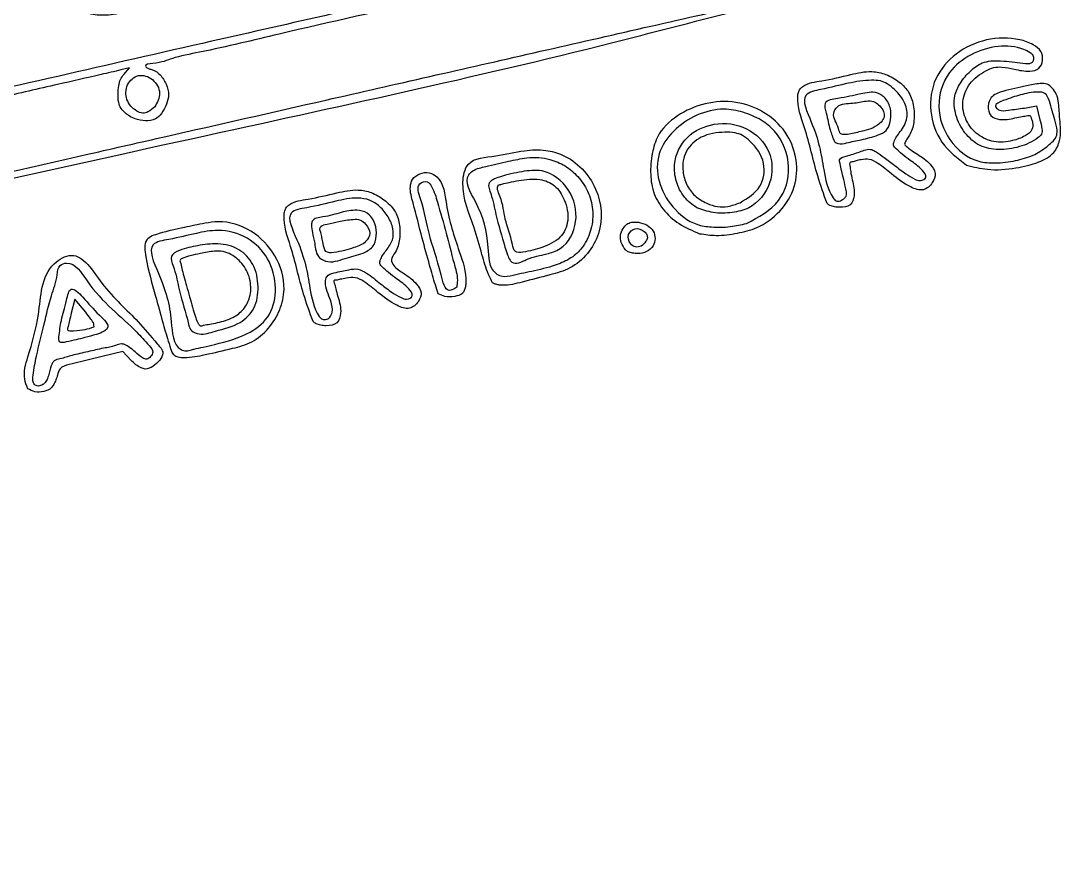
# Model space of a CAD drawing. Extents: x 2 to 748, y 2 to 398.
# Drawn here: x 354.41 to 375.02, y 200.01 to 216.62 of the extents above; entities that cross this region are included whole.
import ezdxf

# ---------------------------------------------------------------- set-up
doc = ezdxf.new("R2010")
doc.units = 0
doc.layers.add('Capa_1', color=7, linetype='CONTINUOUS')

msp = doc.modelspace()

# ---------------------------------------------------------------- linework, layer by layer
at = {"layer": 'Capa_1', "color": 7}
for p, q in [((356.568954, 215.68884), (356.397475, 215.646851)), ((356.454625, 215.559957), (356.568954, 215.68884)), ((374.295642, 214.892697), (374.530874, 214.936057)), ((374.530874, 214.936057), (374.599652, 214.662903)), ((357.069136, 214.917594), (357.069136, 214.917594)), ((371.013764, 214.420604), (371.013764, 214.420604)), ((370.52679, 214.228388), (370.52679, 214.228388)), ((374.462209, 213.957652), (374.462209, 213.95766)), ((373.14584, 213.762577), (373.14584, 213.762577)), ((370.712407, 213.095728), (370.712407, 213.095726)), ((367.800326, 212.91779), (367.800326, 212.917906)), ((368.658253, 213.0202), (368.658253, 213.020211)), ((370.383506, 213.0015), (370.383618, 213.0015)), ((368.787398, 212.609381), (368.787398, 212.609389)), ((366.793808, 212.255245), (366.793808, 212.255245)), ((367.858012, 212.40633), (367.858012, 212.40633)), ((360.23581, 212.221429), (360.23581, 212.221429)), ((361.012712, 212.131386), (361.012712, 212.131386)), ((364.003703, 212.141981), (364.003703, 212.141981)), ((364.735138, 212.134784), (364.735138, 212.134784)), ((366.388142, 212.084831), (366.388057, 212.084831)), ((364.588044, 211.67045), (364.588044, 211.67045)), ((363.753964, 211.43362), (363.753964, 211.433612)), ((362.682282, 211.217932), (362.682282, 211.217929)), ((363.048381, 211.345838), (363.048381, 211.345838)), ((355.486547, 211.1124), (355.414354, 210.834076)), ((355.699766, 210.852177), (355.486547, 211.1124)), ((357.715933, 210.712946), (357.715933, 210.712946)), ((358.307245, 210.645729), (358.307245, 210.645732)), ((360.202649, 210.665318), (360.202678, 210.665318)), ((360.535643, 210.750854), (360.535643, 210.750868)), ((355.863991, 210.561649), (355.863991, 210.561649)), ((355.168482, 210.358692), (355.168482, 210.358689)), ((358.255231, 210.21547), (358.255231, 210.215481)), ((356.435716, 210.071635), (355.805768, 209.923926)), ((356.596724, 209.899271), (356.435716, 210.071635)), ((357.397276, 210.084166), (357.397276, 210.084166)), ((354.847878, 209.418034), (354.847878, 209.418034)), ((354.551149, 209.338199), (354.551149, 209.338208))]:
    msp.add_line(p, q, dxfattribs=at)
for points, knots in [([(291.393993, 213.325246), (291.319958, 213.374065), (291.173034, 213.470948), (291.084428, 213.783006), (291.106846, 214.11133), (291.101702, 214.415528), (291.167112, 214.64847), (291.385542, 214.826698), (292.609002, 215.265297), (297.039169, 216.051388), (302.559171, 217.44339), (308.852145, 218.84345), (313.823737, 219.973189), (319.287736, 221.20704), (324.645065, 222.418906), (329.322814, 223.47636), (333.061024, 224.321252), (336.012049, 224.988067), (338.498581, 225.550157), (341.01151, 226.11853), (344.024157, 226.799866), (347.901627, 227.676495), (352.527742, 228.722091), (357.348652, 229.812332), (361.769634, 230.810023), (365.558048, 231.671246), (368.257157, 232.269772), (369.973149, 232.659348), (370.794278, 232.771473), (371.167401, 232.762443), (371.388311, 232.73862), (371.615915, 232.543323), (371.781474, 232.136893), (371.740706, 231.571922), (371.272791, 231.037761), (369.997351, 230.959194), (368.067746, 230.350698), (364.9635, 229.718347), (360.89543, 228.76885), (356.084388, 227.691724), (350.986473, 226.536297), (346.011752, 225.412718), (341.553225, 224.404753), (337.61361, 223.514263), (333.807498, 222.653895), (329.720432, 221.730065), (325.451621, 220.765252), (321.57643, 219.889189), (318.584939, 219.212707), (316.507248, 218.742331), (314.901952, 218.378413), (313.225184, 217.99915), (311.006229, 217.497327), (308.025103, 216.824571), (304.227279, 215.960981), (300.053552, 215.039176), (296.280801, 214.119501), (293.576588, 213.683715), (292.172168, 213.178677), (291.665165, 213.225435), (291.522374, 213.26163), (291.435042, 213.304905), (291.393993, 213.325246)], [0, 0, 0, 0, 0.257859, 0.511725, 0.918801, 1.249313, 1.424874, 1.619129, 2.061692, 5.313226, 15.071563, 19.155289, 24.650446, 30.367365, 35.959778, 41.128565, 44.754704, 47.457281, 50.204835, 52.402521, 55.186495, 59.471026, 64.328527, 69.414851, 74.299224, 77.924196, 81.072232, 82.58768, 83.21221, 83.54037, 83.718022, 83.855842, 84.413577, 84.96588, 85.475411, 86.3885, 88.599014, 91.628606, 95.840844, 101.151712, 106.41145, 111.524621, 116.45124, 120.124721, 123.641602, 128.157677, 132.695245, 136.771056, 140.076624, 141.896322, 143.161868, 145.014707, 147.053713, 149.986768, 154.183466, 158.735253, 162.820977, 165.795873, 167.016083, 167.162887, 167.317521, 167.454667, 167.454667, 167.454667, 167.454667]), ([(300.693413, 215.328673), (302.138607, 215.655599), (304.689289, 216.232603), (307.766467, 216.928499), (309.682136, 217.361343), (310.961297, 217.649753), (312.266453, 217.944951), (313.840598, 218.301148), (315.414738, 218.657398), (316.719905, 218.952624), (319.224056, 219.517735), (324.968147, 220.815742), (335.209598, 223.131019), (344.354782, 225.199339), (350.547586, 226.599404), (352.653037, 227.075165), (355.380149, 227.691004), (358.507341, 228.397714), (361.708508, 229.121686), (363.924807, 229.625186), (365.439973, 229.968655), (366.707505, 230.253599), (368.165195, 230.585464), (369.53967, 230.88243), (370.533935, 231.162957), (371.132052, 231.258972), (371.362846, 231.408517), (371.468649, 231.535662), (371.542794, 231.700155), (371.618597, 231.861779), (371.620545, 232.050433), (371.539866, 232.248665), (371.419409, 232.473915), (371.216073, 232.651133), (370.953874, 232.732577), (370.574275, 232.615732), (369.993395, 232.517371), (368.850498, 232.248182), (366.719326, 231.774117), (363.385203, 231.015482), (359.164164, 230.062265), (354.77845, 229.069775), (350.986751, 228.212579), (347.830247, 227.499541), (344.816732, 226.819421), (340.729737, 225.894885), (337.122026, 225.077982), (334.305376, 224.441095), (333.11453, 224.172312), (331.917135, 223.902961), (330.579145, 223.601791), (328.740515, 223.18471), (326.830649, 222.749551), (324.708775, 222.269223), (322.565199, 221.785296), (320.481843, 221.316207), (318.494008, 220.867594), (316.588645, 220.436792), (314.356234, 219.931638), (312.127245, 219.427174), (310.231401, 218.998318), (307.868487, 218.464593), (304.608796, 217.728215), (300.807326, 216.868916), (298.003211, 216.233226), (296.457802, 215.883847), (295.573157, 215.682298), (294.159183, 215.377799), (292.842412, 214.993833), (291.598984, 214.850425), (291.260189, 214.486106), (291.151751, 214.236962), (291.147963, 213.985633), (291.233365, 213.727595), (291.419519, 213.483838), (291.740918, 213.355305), (292.404782, 213.414089), (293.951538, 213.851589), (296.835667, 214.435075), (299.278738, 215.001011), (300.693215, 215.328673)], [0, 0, 0, 0, 4.445131, 7.845396, 9.464652, 10.337013, 11.77921, 13.479022, 15.178841, 16.621056, 17.493443, 22.880209, 34.287824, 48.993132, 51.008684, 53.335107, 55.468736, 59.396031, 62.953251, 65.314816, 66.214258, 67.61422, 69.211625, 70.702289, 71.822537, 72.330317, 72.482634, 72.636975, 72.818637, 73.023819, 73.164726, 73.369923, 73.658118, 73.925033, 74.159235, 74.445183, 75.085286, 75.941145, 77.95803, 81.641908, 86.195236, 90.941533, 95.131306, 97.85749, 100.649631, 104.39924, 110.428273, 111.746756, 113.062512, 114.090681, 115.428704, 117.176911, 119.746706, 121.305144, 123.703593, 126.339272, 127.711681, 129.817078, 132.199646, 134.578235, 136.67316, 138.030882, 141.845555, 146.69874, 149.722621, 150.472161, 151.451044, 152.447346, 154.794772, 155.668375, 155.993962, 156.236726, 156.46893, 156.730153, 157.041558, 157.356814, 157.720199, 159.013883, 162.181941, 166.538514, 166.538514, 166.538514, 166.538514]), ([(347.994704, 215.035549), (347.88928, 215.111637), (347.689044, 215.256154), (347.489983, 215.571117), (347.349152, 216.643094), (348.371694, 218.955233), (349.240268, 221.81609), (349.405976, 224.462147), (350.268362, 225.256403), (350.750828, 225.375971), (351.865444, 225.081307), (353.025047, 222.692995), (354.93264, 220.488542), (356.813328, 218.786025), (357.087314, 217.661102), (356.931164, 217.213581), (356.668045, 216.93767), (356.427983, 216.789087), (356.242989, 216.732858), (356.010829, 216.725108), (355.700157, 216.746828), (355.342536, 217.061665), (355.04067, 217.448769), (354.748944, 217.78), (354.572975, 217.992607), (354.001627, 218.12724), (352.759116, 217.588208), (351.436513, 217.118975), (349.840652, 217.297543), (349.675234, 216.772281), (349.60522, 216.523472), (349.492315, 216.0923), (349.376588, 215.615679), (349.09918, 215.159781), (348.722081, 215.019284), (348.425907, 214.935234), (348.177471, 214.930092), (348.055983, 215.000185), (347.994704, 215.035541)], [0, 0, 0, 0, 0.387838, 0.736639, 1.080154, 3.579502, 7.953231, 10.411164, 10.883458, 11.365996, 11.834021, 14.224407, 18.514991, 21.007701, 21.439767, 21.887498, 22.361354, 22.557908, 22.729482, 22.93336, 23.255977, 23.628683, 24.304793, 24.737023, 24.972493, 25.094189, 26.456834, 28.697861, 29.898594, 30.024261, 30.305756, 30.682488, 31.356045, 31.785272, 32.207885, 32.513771, 32.718625, 32.927119, 32.927119, 32.927119, 32.927119]), ([(348.765227, 215.228716), (348.812954, 215.255755), (348.907321, 215.309217), (349.025509, 215.400753), (349.14212, 215.510045), (349.212152, 215.715527), (349.309619, 215.998336), (349.404047, 216.350905), (349.487969, 216.687794), (349.55386, 216.928473), (349.696045, 217.504677), (351.557447, 217.30224), (352.788845, 217.57021), (354.408822, 218.54624), (354.762329, 218.063894), (354.922995, 217.870362), (355.131353, 217.603653), (355.352745, 217.332683), (355.546116, 217.119708), (355.742605, 216.910644), (356.075672, 216.839599), (356.463979, 216.991637), (356.742284, 217.269197), (356.894845, 217.591485), (356.876065, 217.91298), (356.343258, 218.830714), (354.808411, 220.576531), (352.838128, 222.704363), (351.759164, 224.798891), (350.886746, 225.199399), (350.590288, 225.19498), (350.2968, 225.077732), (350.0389, 224.790269), (349.836566, 224.248943), (349.323477, 222.385095), (348.60116, 219.85818), (347.996297, 217.291621), (347.617129, 216.115661), (347.621646, 215.676226), (347.719634, 215.495487), (347.904995, 215.326741), (348.122045, 215.123178), (348.465677, 215.079461), (348.657102, 215.174832), (348.765227, 215.228702)], [0, 0, 0, 0, 0.164225, 0.32471, 0.449178, 0.635632, 0.960204, 1.354111, 1.727976, 1.999424, 2.109723, 3.467843, 5.945199, 7.287852, 7.414456, 7.688516, 8.050653, 8.426656, 8.737527, 8.916996, 9.27696, 9.671094, 10.125833, 10.426317, 10.714095, 11.049867, 13.571359, 17.654964, 19.898041, 20.179984, 20.478879, 20.759953, 21.105558, 21.599774, 22.478397, 26.915883, 29.466438, 30.406446, 30.596522, 30.757489, 31.004832, 31.349988, 31.62407, 31.979828, 31.979828, 31.979828, 31.979828]), ([(293.873146, 200.157338), (293.767461, 200.312248), (293.55946, 200.617132), (293.643948, 201.189579), (293.948139, 201.557448), (294.360967, 201.676079), (294.785465, 201.795951), (303.308846, 203.782773), (318.684993, 207.212687), (337.545154, 211.52109), (349.245448, 214.178349), (354.958865, 215.478375), (357.797897, 216.123817), (360.424062, 216.720629), (363.041635, 217.314663), (365.856459, 217.956833), (368.728355, 218.600832), (371.219883, 219.19356), (372.991074, 219.509384), (373.945929, 219.802261), (374.331128, 219.782269), (374.482974, 219.729152), (374.677724, 219.585172), (374.891131, 219.325071), (374.97137, 218.896361), (374.876042, 218.560719), (374.756135, 218.329155), (374.632311, 218.20516), (373.795987, 217.798556), (370.854631, 217.457111), (365.396163, 215.926145), (345.245659, 211.618895), (322.007702, 205.867294), (300.938522, 201.556934), (295.009708, 200.000544), (294.226339, 200.007421), (293.996386, 200.039789), (293.912551, 200.119753), (293.873146, 200.157338)], [0, 0, 0, 0, 0.544419, 1.071488, 1.61271, 1.867013, 2.34413, 2.94179, 28.090974, 49.646959, 60.966545, 64.087296, 67.225232, 69.701009, 72.166604, 75.277884, 78.361256, 81.000592, 82.947812, 83.781658, 83.950072, 84.09524, 84.256604, 84.672282, 85.070901, 85.512961, 85.693322, 85.84904, 86.028327, 88.46217, 94.590136, 103.085642, 150.220979, 166.172439, 168.029531, 168.360492, 168.540453, 168.70006, 168.70006, 168.70006, 168.70006]), ([(298.571243, 200.984317), (299.33524, 201.158036), (300.808607, 201.493054), (302.783099, 201.942228), (304.337651, 202.296344), (305.480635, 202.556582), (306.309414, 202.744952), (307.97646, 203.120542), (312.250309, 204.094591), (320.339166, 205.930957), (331.258043, 208.414609), (342.207991, 210.904148), (350.382097, 212.762353), (355.050531, 213.823421), (357.836787, 214.455283), (360.770998, 215.122405), (364.572612, 215.987131), (368.376802, 216.850856), (371.318549, 217.522585), (373.041226, 217.908608), (373.833017, 218.092901), (374.176079, 218.191407), (374.552222, 218.301545), (374.819844, 218.730091), (374.753545, 219.322219), (374.136075, 219.814568), (372.720061, 219.157056), (370.197092, 218.884487), (366.617604, 217.936304), (362.919888, 217.126942), (360.006618, 216.47544), (358.337124, 216.069567), (357.426059, 215.896665), (357.186457, 215.777383), (356.847823, 215.759287), (356.908883, 215.688152), (356.958711, 215.668519), (357.060126, 215.642274), (357.194341, 215.547702), (357.299851, 215.370598), (357.360001, 215.163774), (357.301816, 214.960652), (357.217074, 214.794819), (357.077426, 214.65194), (356.877791, 214.634374), (356.674237, 214.665594), (356.51223, 214.76315), (356.395846, 214.875794), (356.340872, 215.017476), (356.33838, 215.171169), (356.346203, 215.324527), (356.381258, 215.459528), (356.431054, 215.527692), (356.454625, 215.559957)], [0, 0, 0, 0, 2.350496, 4.532928, 6.074815, 7.133619, 8.049637, 8.624561, 12.260116, 21.199949, 33.508633, 45.853469, 54.888116, 58.656599, 60.215968, 63.45912, 67.683934, 71.911853, 75.16314, 76.733899, 77.211716, 77.598032, 77.810209, 78.37027, 78.926143, 79.472597, 80.449961, 83.117337, 87.342795, 91.388687, 94.561619, 96.174693, 96.729131, 97.126912, 97.282645, 97.313292, 97.370603, 97.445693, 97.625351, 97.84417, 98.056511, 98.248829, 98.458714, 98.617441, 98.820816, 99.026467, 99.231255, 99.376788, 99.504221, 99.674993, 99.833548, 99.965933, 100.084922, 100.084922, 100.084922, 100.084922]), ([(373.14584, 213.762577), (372.965313, 213.900573), (372.608508, 214.173317), (372.387206, 214.827919), (372.478395, 215.495216), (372.922376, 216.006351), (373.528568, 216.286052), (374.083591, 216.293213), (374.445878, 216.172189), (374.632391, 216.031049), (374.668446, 215.839125), (374.595625, 215.653254), (374.351562, 215.606798), (374.111635, 215.656941), (373.876613, 215.709521), (373.681183, 215.704979), (373.453161, 215.601981), (373.192345, 215.401533), (373.034753, 215.02464), (373.111799, 214.640533), (373.349826, 214.351722), (373.691544, 214.196801), (374.029509, 214.228497), (374.281937, 214.319534), (374.456027, 214.442337), (374.466564, 214.585591), (374.435721, 214.668103), (374.418812, 214.710129), (374.405468, 214.756031), (374.330625, 214.734431), (374.238683, 214.728271), (374.049468, 214.685273), (373.842408, 214.640981), (373.600539, 214.723611), (373.556466, 214.929798), (373.626998, 215.144363), (373.943438, 215.25245), (374.266192, 215.316592), (374.555431, 215.380871), (374.746358, 215.382953), (374.849671, 215.284663), (374.941155, 215.161723), (374.97705, 214.94386), (374.990399, 214.640018), (375.03033, 214.300004), (374.876166, 213.970307), (374.540709, 213.793687), (374.094241, 213.688825), (373.602572, 213.651651), (373.282611, 213.72936), (373.14584, 213.762577)], [0, 0, 0, 0, 0.668636, 1.321535, 1.966839, 2.601884, 3.262504, 3.921779, 4.203853, 4.408454, 4.581951, 4.756718, 4.942083, 5.257021, 5.502751, 5.661291, 5.832465, 6.243704, 6.620651, 6.991826, 7.360504, 7.705071, 8.074232, 8.340694, 8.521592, 8.665863, 8.731131, 8.78264, 8.809405, 8.855884, 8.966232, 9.117207, 9.419888, 9.607386, 9.803302, 9.981164, 10.239835, 10.722764, 10.998028, 11.135572, 11.265483, 11.403978, 11.59211, 11.909087, 12.328748, 12.592593, 12.944595, 13.413678, 13.976933, 14.397459, 14.397459, 14.397459, 14.397459]), ([(374.599652, 214.662903), (374.61604, 214.60314), (374.641125, 214.511667), (374.642861, 214.374265), (374.479201, 214.235857), (374.197413, 214.110543), (373.794146, 214.047936), (373.392092, 214.12244), (373.093762, 214.391982), (372.913702, 214.741507), (372.878464, 215.106021), (373.019268, 215.404546), (373.207028, 215.62614), (373.416893, 215.785275), (373.653553, 215.838555), (373.944007, 215.822165), (374.19766, 215.787247), (374.391082, 215.767876), (374.457118, 215.798066), (374.484061, 215.859938), (374.472992, 215.937557), (374.390009, 216.001285), (374.170169, 216.108256), (373.746917, 216.14602), (373.224673, 215.976617), (372.725609, 215.600548), (372.521026, 214.924959), (372.760655, 214.228144), (373.252239, 213.823866), (373.741076, 213.798671), (374.104812, 213.834352), (374.347874, 213.918207), (374.462209, 213.957652)], [0, 0, 0, 0, 0.18855, 0.288598, 0.382715, 0.795067, 1.217693, 1.587497, 1.98053, 2.373945, 2.752572, 3.027405, 3.339059, 3.622552, 3.796143, 4.054981, 4.48893, 4.571354, 4.630693, 4.692263, 4.760468, 4.849664, 4.988353, 5.500764, 6.062273, 6.612611, 7.312191, 8.011097, 8.727547, 9.049517, 9.456671, 9.818304, 9.818304, 9.818304, 9.818304]), ([(356.397475, 215.646851), (356.266862, 215.616635), (355.848938, 215.519953), (355.048509, 215.337968), (353.210769, 214.920102), (349.312515, 214.034438), (342.777097, 212.548339), (334.434597, 210.651532), (326.208507, 208.781008), (319.996928, 207.368914), (315.56851, 206.362214), (312.225002, 205.604179), (309.214408, 204.920415), (306.57738, 204.319022), (303.635846, 203.649399), (299.943594, 202.806589), (296.729764, 202.088691), (294.802197, 201.637725), (294.210453, 201.487863), (293.88544, 201.282207), (293.782949, 200.96107), (293.793182, 200.627458), (293.908058, 200.338118), (294.091801, 200.185151), (294.25408, 200.092912), (294.578655, 200.038528), (295.325864, 200.313715), (296.712015, 200.536035), (297.889248, 200.81988), (298.571243, 200.984317)], [0, 0, 0, 0, 0.402188, 1.286883, 2.462565, 6.056137, 13.279671, 22.569323, 31.722392, 38.587905, 41.679517, 45.346598, 48.872986, 50.941325, 53.460776, 57.923474, 62.302163, 63.342284, 63.859355, 64.135972, 64.446377, 64.812483, 65.132806, 65.339404, 65.518315, 65.687348, 66.307065, 67.831699, 69.931273, 69.931273, 69.931273, 69.931273]), ([(357.069136, 214.917594), (357.116022, 215.006476), (357.212804, 215.189947), (357.049102, 215.483463), (356.733353, 215.589755), (356.489095, 215.363247), (356.481829, 215.045444), (356.651027, 214.853066), (356.821279, 214.777654), (356.958283, 214.816051), (357.026903, 214.878908), (357.069136, 214.917594)], [0, 0, 0, 0, 0.285128, 0.588562, 0.876856, 1.157149, 1.44457, 1.745547, 1.872368, 1.978819, 2.149189, 2.149189, 2.149189, 2.149189]), ([(370.383618, 213.0015), (370.318125, 213.183647), (370.140656, 213.67721), (369.997616, 214.388075), (369.777161, 214.93696), (369.810714, 215.200935), (369.84434, 215.273604), (369.984912, 215.392245), (370.350533, 215.434397), (370.794041, 215.544729), (371.223803, 215.641531), (371.560945, 215.567756), (371.814502, 215.420544), (372.027592, 215.205884), (372.108998, 214.911909), (372.116488, 214.620339), (372.05102, 214.401721), (371.965186, 214.285516), (371.936539, 214.228065), (371.905424, 214.171917), (371.972731, 214.120371), (372.049508, 214.056177), (372.220459, 213.945994), (372.408591, 213.826625), (372.553783, 213.60644), (372.475884, 213.397662), (372.289541, 213.22893), (371.959803, 213.350075), (371.690302, 213.565462), (371.4362, 213.77202), (371.230346, 213.893946), (371.076949, 213.874393), (370.961926, 213.850998), (370.892227, 213.82924), (370.822641, 213.814337), (370.839481, 213.726053), (370.849033, 213.623415), (370.893167, 213.420119), (370.948943, 213.203719), (370.861154, 212.944565), (370.6679, 212.921739), (370.535062, 212.935272), (370.445792, 212.955724), (370.401885, 212.987993), (370.383506, 213.0015)], [0, 0, 0, 0, 0.579124, 1.569257, 2.197184, 2.28138, 2.361416, 2.430463, 2.822536, 3.409846, 3.832728, 4.116293, 4.421763, 4.705116, 4.9974, 5.310412, 5.574332, 5.663724, 5.736286, 5.777162, 5.831597, 5.947896, 6.102478, 6.426579, 6.629634, 6.82089, 7.044968, 7.303453, 7.760777, 8.106829, 8.291905, 8.448671, 8.55582, 8.639621, 8.682527, 8.736983, 8.858524, 9.022005, 9.344322, 9.534823, 9.745924, 9.851005, 9.945353, 10.013281, 10.013281, 10.013281, 10.013281]), ([(370.712407, 213.095726), (370.731253, 213.112999), (370.778854, 213.156627), (370.752457, 213.305489), (370.717638, 213.464548), (370.6706, 213.645237), (370.651972, 213.768656), (370.608282, 213.900825), (370.827338, 213.957093), (371.004682, 214.013526), (371.225508, 214.10452), (371.383588, 214.009368), (371.533731, 213.90447), (371.727322, 213.75258), (371.923024, 213.600483), (372.092737, 213.499838), (372.229917, 213.4341), (372.389888, 213.520088), (372.225802, 213.72111), (372.065166, 213.831867), (371.875901, 213.969201), (371.771654, 214.068082), (371.684757, 214.15017), (371.712702, 214.242784), (371.75833, 214.330525), (371.870222, 214.470134), (371.99605, 214.685864), (371.942459, 215.013891), (371.762888, 215.226178), (371.591219, 215.373423), (371.431565, 215.439931), (371.16818, 215.450059), (370.7646, 215.383369), (370.370048, 215.279576), (369.807232, 215.169125), (370.194069, 214.41174), (370.292768, 213.820391), (370.390276, 213.25451), (370.550941, 213.049665), (370.639594, 213.045052), (370.684693, 213.07644), (370.712407, 213.095728)], [0, 0, 0, 0, 0.072879, 0.184079, 0.407367, 0.587326, 0.729317, 0.802757, 0.951465, 1.235516, 1.474858, 1.570934, 1.770277, 2.031058, 2.306756, 2.511928, 2.626012, 2.752962, 2.906172, 3.218087, 3.419914, 3.581691, 3.671095, 3.739423, 3.846594, 3.974001, 4.274411, 4.562376, 4.903611, 5.089544, 5.237652, 5.411621, 5.873535, 6.434543, 6.74658, 7.288403, 8.262388, 8.852931, 8.935709, 8.997792, 9.09677, 9.09677, 9.09677, 9.09677]), ([(370.52679, 214.228388), (370.496509, 214.307739), (370.425459, 214.493922), (370.386693, 214.731061), (370.28954, 215.042195), (370.698344, 215.091826), (370.99169, 215.159893), (371.351347, 215.239968), (371.574531, 215.069563), (371.661149, 214.842049), (371.645291, 214.621523), (371.562038, 214.43098), (371.341229, 214.331934), (371.074637, 214.268498), (370.815174, 214.216438), (370.623799, 214.169218), (370.550691, 214.213809), (370.52679, 214.228388)], [0, 0, 0, 0, 0.250943, 0.58879, 0.780453, 1.054114, 1.514207, 1.842876, 2.054682, 2.296048, 2.544109, 2.706878, 2.887932, 3.235254, 3.5333, 3.701902, 3.783799, 3.783799, 3.783799, 3.783799]), ([(374.462209, 213.95766), (374.50851, 213.982594), (374.602417, 214.033166), (374.727814, 214.119363), (374.835474, 214.215624), (374.933547, 214.313624), (374.945525, 214.480972), (374.872004, 214.713537), (374.819506, 214.954374), (374.72449, 215.201109), (374.481898, 215.220028), (374.196075, 215.154322), (373.964021, 215.076753), (373.663644, 214.95995), (373.811322, 214.820862), (374.019638, 214.858766), (374.18917, 214.879608), (374.295642, 214.892697)], [0, 0, 0, 0, 0.157829, 0.320113, 0.453278, 0.596079, 0.715828, 0.932585, 1.319462, 1.497473, 1.634156, 1.989361, 2.348607, 2.537841, 2.630682, 2.823274, 3.148447, 3.148447, 3.148447, 3.148447]), ([(367.858012, 212.40633), (367.717901, 212.464751), (367.445638, 212.578276), (367.126473, 212.872729), (366.917676, 213.231303), (366.875218, 213.640488), (366.910723, 214.029215), (367.064508, 214.464825), (367.473556, 214.8117), (368.038338, 215.02736), (368.837867, 215.03826), (369.712998, 214.476847), (369.894542, 213.264961), (369.222735, 212.562845), (368.600469, 212.409834), (368.216418, 212.353971), (367.967155, 212.390386), (367.858012, 212.40633)], [0, 0, 0, 0, 0.452352, 0.879013, 1.27883, 1.668106, 2.0901, 2.446946, 3.023855, 3.626041, 4.236755, 5.373199, 6.395166, 7.494622, 7.893694, 8.316712, 8.64621, 8.64621, 8.64621, 8.64621]), ([(371.013764, 214.420604), (371.140667, 214.447064), (371.34237, 214.489121), (371.576883, 214.741573), (371.437336, 214.93717), (371.301076, 215.038707), (371.111407, 215.033929), (370.887035, 214.972848), (370.606839, 214.990722), (370.463029, 214.729333), (370.601617, 214.567125), (370.633863, 214.366382), (370.818886, 214.365839), (370.93152, 214.397491), (371.013764, 214.420604)], [0, 0, 0, 0, 0.391393, 0.622093, 0.866, 0.984169, 1.127637, 1.403166, 1.71252, 1.861663, 2.179192, 2.290134, 2.388995, 2.656546, 2.656546, 2.656546, 2.656546]), ([(368.787398, 212.609389), (369.027325, 212.734287), (369.47957, 212.96971), (369.706886, 213.755653), (369.465504, 214.358182), (369.071183, 214.675956), (368.72649, 214.820556), (368.286225, 214.904064), (367.785856, 214.777633), (367.328493, 214.465329), (367.002293, 214.002265), (367.014383, 213.419958), (367.299151, 212.916323), (367.698126, 212.586907), (368.119347, 212.53065), (368.452444, 212.532408), (368.680743, 212.584871), (368.787398, 212.609381)], [0, 0, 0, 0, 0.780218, 1.470648, 2.23594, 2.575195, 2.969465, 3.347097, 3.901065, 4.461718, 4.989147, 5.525357, 6.104724, 6.693457, 6.987798, 7.361125, 7.688448, 7.688448, 7.688448, 7.688448]), ([(367.800326, 212.917906), (367.712537, 212.983399), (367.531133, 213.118732), (367.382078, 213.433761), (367.326335, 213.862855), (367.569118, 214.364146), (368.156059, 214.633301), (368.814533, 214.555091), (369.30269, 214.062502), (369.316834, 213.378222), (368.941969, 212.918893), (368.49389, 212.811832), (368.136177, 212.802301), (367.908094, 212.880732), (367.800326, 212.91779)], [0, 0, 0, 0, 0.324422, 0.670381, 1.010058, 1.601084, 2.188982, 2.840236, 3.473678, 4.088649, 4.729492, 5.067668, 5.446635, 5.786088, 5.786088, 5.786088, 5.786088]), ([(368.658253, 213.020211), (368.810812, 213.111352), (369.100068, 213.284155), (369.18307, 213.836836), (368.943868, 214.171787), (368.720897, 214.35353), (368.545315, 214.413868), (368.265802, 214.418827), (367.898818, 214.367889), (367.554675, 214.061808), (367.502397, 213.679136), (367.588608, 213.369838), (367.757007, 213.144458), (367.978892, 213.00945), (368.20389, 212.929848), (368.435342, 212.936), (368.578789, 212.990184), (368.658253, 213.0202)], [0, 0, 0, 0, 0.509761, 0.966519, 1.482917, 1.668929, 1.824375, 2.028276, 2.504672, 2.901625, 3.312783, 3.587528, 3.851922, 4.134429, 4.355325, 4.559464, 4.812992, 4.812992, 4.812992, 4.812992]), ([(363.753964, 211.433612), (363.727446, 211.488798), (363.641326, 211.668017), (363.532045, 212.036673), (363.374967, 212.648547), (363.106991, 213.208539), (363.243236, 213.907464), (363.851631, 213.925412), (364.329766, 214.060201), (364.789332, 214.076944), (365.343771, 213.926161), (365.890798, 213.35029), (365.97434, 212.379817), (365.453274, 211.744833), (364.845222, 211.575248), (364.401591, 211.46564), (364.060373, 211.374016), (363.87958, 211.390962), (363.811972, 211.405759), (363.771907, 211.425002), (363.753964, 211.43362)], [0, 0, 0, 0, 0.183512, 0.595965, 1.149586, 2.076309, 2.450822, 3.016071, 3.596036, 4.019249, 4.361958, 5.301227, 6.180249, 7.066211, 7.48828, 8.054685, 8.451507, 8.524558, 8.597985, 8.657539, 8.657539, 8.657539, 8.657539]), ([(364.588044, 211.67045), (364.745531, 211.7083), (365.008084, 211.771402), (365.347769, 211.928557), (365.581127, 212.17107), (365.729633, 212.498003), (365.760696, 212.882046), (365.662983, 213.249388), (365.459047, 213.540884), (365.20253, 213.763401), (364.927615, 213.872619), (364.669864, 213.926412), (364.392413, 213.905503), (364.042552, 213.835361), (363.688248, 213.74546), (363.405696, 213.692395), (363.162048, 213.471054), (363.550559, 212.875754), (363.67766, 212.317933), (363.688517, 211.682559), (363.965162, 211.533613), (364.233418, 211.597261), (364.448704, 211.641692), (364.588044, 211.67045)], [0, 0, 0, 0, 0.48582, 0.809933, 1.106257, 1.475216, 1.865302, 2.239679, 2.591118, 2.918132, 3.243689, 3.467133, 3.702345, 4.071534, 4.536161, 4.806345, 4.917168, 5.461426, 6.406363, 6.947168, 7.06203, 7.298191, 7.731483, 7.731483, 7.731483, 7.731483]), ([(362.682282, 211.217929), (362.662727, 211.275502), (362.599187, 211.46258), (362.499274, 211.829963), (362.345682, 212.370576), (362.223552, 212.88577), (362.107175, 213.276275), (362.160498, 213.502454), (362.315162, 213.606764), (362.502606, 213.630559), (362.791479, 213.466054), (362.837346, 212.822663), (363.057154, 212.172545), (363.24678, 211.621863), (363.221848, 211.357524), (363.199185, 211.28399), (363.146794, 211.191173), (362.993965, 211.16104), (362.826398, 211.142937), (362.724225, 211.196105), (362.682282, 211.217932)], [0, 0, 0, 0, 0.182375, 0.592611, 1.142105, 1.865559, 2.192366, 2.342957, 2.525257, 2.712083, 2.884382, 3.456135, 4.426389, 5.051083, 5.135626, 5.217297, 5.282127, 5.443332, 5.642728, 5.781586, 5.781586, 5.781586, 5.781586]), ([(364.003703, 212.141981), (363.938514, 212.35858), (363.831547, 212.713989), (363.759837, 213.111112), (363.63046, 213.431692), (363.984961, 213.565374), (364.307739, 213.634168), (364.829848, 213.70076), (365.325997, 213.306822), (365.484547, 212.654457), (365.219362, 212.123732), (364.783418, 211.985334), (364.487592, 211.941325), (364.194811, 211.773757), (364.086557, 211.898808), (364.048556, 212.003379), (364.020046, 212.091479), (364.003703, 212.141981)], [0, 0, 0, 0, 0.666926, 1.094336, 1.292985, 1.540235, 1.995568, 2.397521, 3.035796, 3.682424, 4.298595, 4.583523, 4.996569, 5.29256, 5.34846, 5.467009, 5.626242, 5.626242, 5.626242, 5.626242]), ([(364.735138, 212.134784), (364.865974, 212.186673), (365.113957, 212.285023), (365.292408, 212.683065), (365.203829, 213.059721), (365.013991, 213.377747), (364.661031, 213.51487), (364.352115, 213.472308), (364.098611, 213.425976), (363.97035, 213.394458), (363.810377, 213.357263), (363.966694, 213.031739), (363.986948, 212.682872), (364.128976, 212.339525), (364.184812, 212.025688), (364.45515, 212.044062), (364.616968, 212.096495), (364.735138, 212.134784)], [0, 0, 0, 0, 0.408311, 0.773905, 1.190064, 1.530687, 1.840771, 2.258415, 2.455013, 2.604592, 2.67544, 2.890265, 3.357358, 3.878901, 4.029894, 4.174804, 4.567121, 4.567121, 4.567121, 4.567121]), ([(360.202678, 210.665318), (360.137, 210.846075), (359.959667, 211.334125), (359.815559, 212.04071), (359.604766, 212.588222), (359.635472, 212.854358), (359.668631, 212.929548), (359.810687, 213.048971), (360.174051, 213.094226), (360.619321, 213.204464), (361.041513, 213.295163), (361.368949, 213.232138), (361.613103, 213.082769), (361.829689, 212.884686), (361.927638, 212.597315), (361.927114, 212.308255), (361.868758, 212.064906), (361.72487, 211.906862), (361.818368, 211.725635), (362.025165, 211.611228), (362.22749, 211.455931), (362.372265, 211.244252), (362.294208, 211.045055), (362.110416, 210.884976), (361.785378, 211.008397), (361.513213, 211.221542), (361.260379, 211.433221), (361.041916, 211.554209), (360.878114, 211.52651), (360.747759, 211.507358), (360.676206, 211.486565), (360.601969, 211.482736), (360.635105, 211.398936), (360.649076, 211.305768), (360.711609, 211.103393), (360.777363, 210.884152), (360.69945, 210.608788), (360.497868, 210.576731), (360.360567, 210.592517), (360.267887, 210.615599), (360.222134, 210.650468), (360.202649, 210.665318)], [0, 0, 0, 0, 0.575467, 1.553786, 2.182921, 2.270913, 2.352048, 2.42202, 2.816286, 3.398104, 3.826651, 4.08865, 4.375424, 4.678167, 4.946623, 5.258611, 5.533023, 5.698501, 5.820405, 6.073632, 6.403339, 6.59711, 6.774793, 6.993673, 7.252251, 7.706176, 8.058923, 8.246, 8.423044, 8.543008, 8.632026, 8.670949, 8.718068, 8.834409, 8.99512, 9.329045, 9.531484, 9.749652, 9.85731, 9.955657, 10.028609, 10.028609, 10.028609, 10.028609]), ([(363.048381, 211.345838), (363.054154, 211.39187), (363.074313, 211.552591), (362.963814, 211.910759), (362.845714, 212.423485), (362.690488, 212.936265), (362.595727, 213.275639), (362.472766, 213.466202), (362.226568, 213.388029), (362.406687, 212.91604), (362.491198, 212.341972), (362.691606, 211.837236), (362.826008, 211.214007), (362.99443, 211.313854), (363.048381, 211.345838)], [0, 0, 0, 0, 0.138335, 0.482994, 1.097641, 1.735449, 2.064688, 2.192478, 2.342084, 2.640606, 3.369898, 4.202901, 4.546484, 4.708419, 4.708419, 4.708419, 4.708419]), ([(360.535643, 210.750868), (360.553018, 210.783492), (360.606438, 210.883798), (360.542016, 211.138151), (360.431126, 211.34778), (360.463229, 211.587541), (360.67427, 211.645584), (360.867404, 211.688372), (361.095946, 211.722757), (361.312903, 211.60154), (361.519855, 211.426209), (361.744272, 211.255299), (361.915632, 211.152442), (362.05441, 211.089538), (362.214517, 211.175729), (362.051847, 211.377638), (361.890294, 211.488126), (361.701179, 211.62556), (361.59678, 211.724482), (361.510443, 211.806189), (361.53661, 211.897423), (361.580542, 211.982817), (361.676881, 212.10665), (361.791579, 212.26971), (361.80091, 212.520522), (361.694071, 212.747063), (361.537266, 212.946883), (361.326453, 213.08333), (361.019972, 213.132543), (360.594621, 213.037995), (360.198932, 212.935503), (359.606527, 212.84706), (360.013404, 212.071073), (360.116147, 211.482617), (360.212036, 210.907933), (360.375481, 210.706524), (360.463553, 210.700888), (360.50832, 210.731916), (360.535643, 210.750854)], [0, 0, 0, 0, 0.10861, 0.333929, 0.729243, 0.829685, 0.996116, 1.295945, 1.471087, 1.658543, 2.01209, 2.294424, 2.499892, 2.61431, 2.742596, 2.895544, 3.207792, 3.409618, 3.571389, 3.660782, 3.728012, 3.831931, 3.954662, 4.196655, 4.414796, 4.669827, 4.933301, 5.170168, 5.403181, 5.846703, 6.433841, 6.756403, 7.303253, 8.289998, 8.879583, 8.96322, 9.025318, 9.122587, 9.122587, 9.122587, 9.122587]), ([(360.23581, 212.221429), (360.21933, 212.290592), (360.191159, 212.408818), (360.165876, 212.550986), (360.186851, 212.713354), (360.470708, 212.737628), (360.733383, 212.825378), (361.034627, 212.888526), (361.282927, 212.834567), (361.430294, 212.652844), (361.467246, 212.42637), (361.440176, 212.177389), (361.198181, 211.998024), (360.874199, 211.946567), (360.57118, 211.807903), (360.26768, 211.930598), (360.248151, 212.10881), (360.23581, 212.221429)], [0, 0, 0, 0, 0.21247, 0.363193, 0.439677, 0.666443, 1.040655, 1.352779, 1.561053, 1.768135, 2.007552, 2.242784, 2.471685, 2.842627, 3.236317, 3.41643, 3.72568, 3.72568, 3.72568, 3.72568]), ([(361.012712, 212.131386), (361.096132, 212.159344), (361.239748, 212.207475), (361.36268, 212.422638), (361.261641, 212.585384), (361.141284, 212.694464), (360.944364, 212.692101), (360.726407, 212.651435), (360.519861, 212.600974), (360.366738, 212.578248), (360.323437, 212.492228), (360.364452, 212.419896), (360.378084, 212.322464), (360.408585, 212.202146), (360.425037, 212.021102), (360.718853, 212.035005), (360.889905, 212.091107), (361.012712, 212.131386)], [0, 0, 0, 0, 0.258848, 0.445629, 0.644612, 0.774293, 0.917092, 1.204641, 1.443651, 1.57376, 1.629923, 1.699801, 1.805301, 1.923771, 2.089295, 2.250129, 2.659531, 2.659531, 2.659531, 2.659531]), ([(357.397276, 210.084166), (357.375786, 210.149413), (357.311915, 210.343331), (357.210334, 210.704783), (357.056114, 211.268589), (356.913268, 211.754424), (356.836434, 212.31039), (357.248986, 212.440526), (357.618344, 212.523076), (358.012442, 212.60568), (358.459698, 212.674813), (359.006591, 212.501494), (359.493158, 211.997066), (359.674874, 211.396057), (359.560978, 210.883763), (359.334405, 210.520172), (359.006957, 210.239547), (358.555563, 210.123519), (358.112894, 210.018301), (357.74975, 209.950251), (357.538647, 209.95717), (357.439738, 210.00051), (357.411607, 210.055932), (357.397276, 210.084166)], [0, 0, 0, 0, 0.205962, 0.612133, 1.130712, 1.930288, 2.267957, 2.54245, 3.055147, 3.473874, 3.734657, 4.409606, 5.086448, 5.776359, 6.189817, 6.624484, 7.044741, 7.445265, 8.001578, 8.419518, 8.544159, 8.633028, 8.725315, 8.725315, 8.725315, 8.725315]), ([(358.255231, 210.215481), (358.496087, 210.275339), (358.90704, 210.377469), (359.394564, 210.782967), (359.49571, 211.355569), (359.353993, 211.925554), (358.916123, 212.3664), (358.374184, 212.508741), (357.840756, 212.407907), (357.452152, 212.303987), (356.869501, 212.217587), (357.249179, 211.408943), (357.400781, 210.884495), (357.420848, 210.183308), (357.636161, 210.093246), (357.688002, 210.086868), (357.758434, 210.095867), (357.869791, 210.127715), (358.041936, 210.165277), (358.179386, 210.197622), (358.255231, 210.21547)], [0, 0, 0, 0, 0.740555, 1.263556, 1.789988, 2.390289, 2.966744, 3.563909, 3.995255, 4.553798, 4.88138, 5.439905, 6.446742, 7.031081, 7.079021, 7.133604, 7.185967, 7.290844, 7.480711, 7.714465, 7.714465, 7.714465, 7.714465]), ([(366.388057, 212.084831), (366.35593, 212.131832), (366.296801, 212.218338), (366.278546, 212.378267), (366.3353, 212.502277), (366.408474, 212.600334), (366.52214, 212.640776), (366.71411, 212.635111), (366.989558, 212.509526), (366.985967, 212.111273), (366.709809, 211.99899), (366.535448, 212.020965), (366.447854, 212.039781), (366.405594, 212.071664), (366.388142, 212.084831)], [0, 0, 0, 0, 0.16906, 0.311152, 0.458357, 0.569525, 0.667322, 0.804805, 1.148569, 1.437779, 1.774947, 1.879558, 1.97195, 2.036947, 2.036947, 2.036947, 2.036947]), ([(366.793808, 212.255245), (366.806857, 212.277138), (366.830678, 212.317104), (366.815087, 212.393487), (366.741826, 212.47878), (366.582113, 212.542446), (366.415745, 212.398001), (366.460418, 212.215576), (366.581703, 212.130463), (366.714285, 212.151871), (366.765533, 212.218489), (366.793808, 212.255245)], [0, 0, 0, 0, 0.073827, 0.134776, 0.218125, 0.407494, 0.576836, 0.76294, 0.882364, 0.991926, 1.126783, 1.126783, 1.126783, 1.126783]), ([(357.715933, 210.712946), (357.650454, 210.928426), (357.542731, 211.282924), (357.476059, 211.678519), (357.34609, 211.97904), (357.625113, 212.110701), (357.917593, 212.172609), (358.325473, 212.230521), (358.744899, 212.131892), (359.055168, 211.797187), (359.135914, 211.363165), (359.078118, 210.925045), (358.738561, 210.585111), (358.327619, 210.506698), (358.004337, 210.388067), (357.751569, 210.480794), (357.729424, 210.625061), (357.715933, 210.712946)], [0, 0, 0, 0, 0.663387, 1.091371, 1.289145, 1.481339, 1.854555, 2.255374, 2.687956, 3.095024, 3.54374, 3.976321, 4.367199, 4.888165, 5.215882, 5.372351, 5.616253, 5.616253, 5.616253, 5.616253]), ([(358.307245, 210.645732), (358.413413, 210.673084), (358.606017, 210.722704), (358.840341, 210.901797), (358.973716, 211.164153), (358.977038, 211.48347), (358.842119, 211.793588), (358.627302, 211.979528), (358.419475, 212.063203), (358.209865, 212.061289), (357.996515, 212.01955), (357.782793, 211.974188), (357.657423, 211.936803), (357.550793, 211.890693), (357.593987, 211.789864), (357.610193, 211.675427), (357.659455, 211.509112), (357.712031, 211.315199), (357.770902, 211.10699), (357.822573, 210.912453), (357.87352, 210.751361), (357.914349, 210.649209), (357.965762, 210.569208), (358.056071, 210.603072), (358.164759, 210.613178), (358.256373, 210.634108), (358.307245, 210.645729)], [0, 0, 0, 0, 0.326384, 0.592107, 0.856954, 1.181379, 1.517387, 1.840112, 2.007311, 2.178355, 2.457971, 2.665644, 2.817449, 2.884031, 2.954291, 3.088074, 3.256623, 3.462813, 3.695209, 3.903495, 4.069933, 4.193587, 4.251393, 4.317732, 4.441515, 4.59607, 4.59607, 4.59607, 4.59607]), ([(354.551149, 209.338208), (354.526373, 209.400582), (354.446153, 209.602537), (354.597475, 210.115248), (354.817894, 210.836196), (354.810625, 211.701074), (355.580094, 212.129193), (356.057715, 211.271419), (356.655125, 210.790847), (357.019717, 210.32942), (357.265839, 210.066469), (357.164343, 209.884551), (357.04389, 209.781162), (356.902364, 209.709814), (356.782944, 209.752039), (356.688605, 209.811639), (356.628332, 209.869124), (356.596724, 209.899271)], [0, 0, 0, 0, 0.19811, 0.641433, 1.5103, 2.561263, 2.935224, 3.754023, 4.807649, 5.38147, 5.596272, 5.746082, 5.930589, 6.092012, 6.17782, 6.296243, 6.42683, 6.42683, 6.42683, 6.42683]), ([(354.847878, 209.418034), (354.865553, 209.431581), (354.908088, 209.464183), (354.946979, 209.546734), (354.973729, 209.644608), (354.996058, 209.745377), (355.029161, 209.826935), (355.081893, 209.909253), (355.235667, 209.936235), (355.448751, 210.006392), (355.740749, 210.066783), (356.026964, 210.1382), (356.250574, 210.172879), (356.386405, 210.234604), (356.485583, 210.20975), (356.574931, 210.149113), (356.694905, 210.058039), (356.788037, 209.958716), (356.915325, 209.903126), (356.988259, 209.974104), (357.058666, 210.077068), (356.895356, 210.254841), (356.494435, 210.708079), (355.892466, 211.131497), (355.474696, 211.879971), (355.151509, 211.785853), (355.133319, 211.49859), (354.996754, 211.140116), (354.87375, 210.591448), (354.739359, 210.068327), (354.663649, 209.68824), (354.6405, 209.475443), (354.704813, 209.397664), (354.778712, 209.382902), (354.820652, 209.404205), (354.847878, 209.418034)], [0, 0, 0, 0, 0.066096, 0.159063, 0.26514, 0.372412, 0.466805, 0.530738, 0.653793, 0.901715, 1.221549, 1.540536, 1.786075, 1.905056, 1.968045, 2.082359, 2.227701, 2.416116, 2.50321, 2.595579, 2.690652, 2.842554, 3.202299, 4.61866, 5.152657, 5.291238, 5.482774, 5.913094, 6.489246, 7.148285, 7.527051, 7.676783, 7.754988, 7.802832, 7.89136, 7.89136, 7.89136, 7.89136]), ([(355.168482, 210.358689), (355.182134, 210.472778), (355.212633, 210.727649), (355.304565, 210.995288), (355.388171, 211.413732), (355.734928, 211.059974), (355.868886, 210.874336), (356.205202, 210.581883), (356.040808, 210.45474), (355.891401, 210.406582), (355.628713, 210.332729), (355.425524, 210.287173), (355.163913, 210.232486), (355.167123, 210.321136), (355.168482, 210.358692)], [0, 0, 0, 0, 0.335577, 0.749664, 0.985301, 1.258543, 1.747389, 2.053095, 2.136015, 2.303059, 2.540031, 2.92249, 3.05059, 3.144751, 3.144751, 3.144751, 3.144751]), ([(355.414354, 210.834076), (355.40101, 210.784336), (355.377018, 210.694907), (355.361485, 210.592962), (355.31958, 210.475741), (355.519593, 210.489698), (355.666196, 210.497133), (355.803085, 210.541783), (355.863991, 210.561649)], [0, 0, 0, 0, 0.151531, 0.272449, 0.336717, 0.452741, 0.684452, 0.870181, 0.870181, 0.870181, 0.870181]), ([(355.863991, 210.561649), (355.863553, 210.578932), (355.862087, 210.636749), (355.789025, 210.731144), (355.732689, 210.807534), (355.699766, 210.852177)], [0, 0, 0, 0, 0.051125, 0.171032, 0.339651, 0.339651, 0.339651, 0.339651]), ([(355.805768, 209.923926), (355.665439, 209.889467), (355.463085, 209.839778), (355.186345, 209.765537), (355.141021, 209.617291), (355.11171, 209.51085), (355.069788, 209.425701), (355.005911, 209.327655), (354.866737, 209.273931), (354.69656, 209.259557), (354.596885, 209.313464), (354.551149, 209.338199)], [0, 0, 0, 0, 0.447421, 0.645179, 0.778802, 0.879813, 0.980834, 1.062359, 1.223836, 1.404241, 1.55721, 1.55721, 1.55721, 1.55721])]:
    msp.add_open_spline(points, degree=3, knots=knots, dxfattribs=at)

doc.saveas('drawing.dxf')
